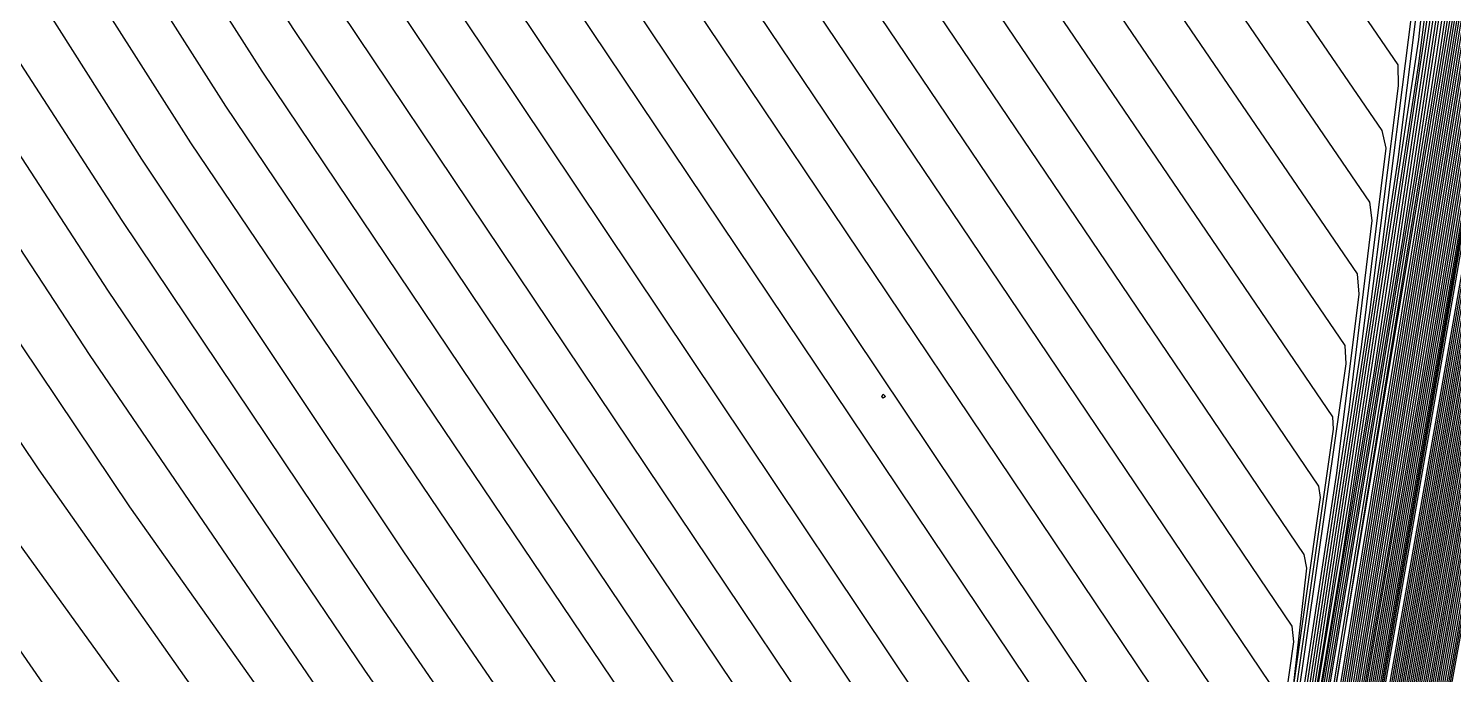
# Model space of a CAD drawing. Header units: inches. Extents: x 2608994 to 2618701, y 1261813 to 1271655.
# Drawn here: x 2617429.4 to 2617847.8, y 1264963.1 to 1265152.7 of the extents above; entities that cross this region are included whole.
import ezdxf

# ---------------------------------------------------------------- set-up
doc = ezdxf.new("R2010")
doc.units = ezdxf.units.IN
doc.header["$MEASUREMENT"] = 0

msp = doc.modelspace()

# ---------------------------------------------------------------- linework, layer by layer
for points, elevation in [([(2617504, 1263175.46), (2617587.57, 1263620.32), (2617782.4, 1264637.43), (2617918, 1265396.4), (2618005.6, 1265901.61), (2618052.4, 1266194.88), (2618063.2, 1266278.31), (2618065.3, 1266319.12), (2617918.52, 1266497.92), (2617769.82, 1266669.52), (2617642, 1266808.91), (2617466.18, 1266989.92)], 346), ([(2617539.4, 1263542.32), (2617631.2, 1263983.52), (2617741.94, 1264550.32), (2617830.4, 1265079.6), (2617853.2, 1265230.5), (2617858.71, 1265285.92), (2617636, 1265608.53), (2617402.19, 1265955.52), (2617339.8, 1266044.32), (2617274.58, 1266133.12), (2617176.06, 1266260.32), (2617079.2, 1266377.73), (2616959.2, 1266513.92), (2616849.32, 1266631.12), (2616799.6, 1266680.82), (2616755.2, 1266722.38), (2616712, 1266759.86), (2616670, 1266793.05), (2616438.4, 1266950.04)], 295), ([(2617518.4, 1263344.36), (2617590.4, 1263705.44), (2617758.13, 1264577.92), (2617844.8, 1265075.97), (2617907.2, 1265447.19), (2617942, 1265673.56), (2617949.2, 1265731.95), (2617949.82, 1265756.32), (2617727.67, 1266057.52), (2617618.12, 1266202.72), (2617502.34, 1266349.12), (2617385.92, 1266488.32), (2617236.1, 1266657.52), (2617095.81, 1266807.52), (2616954.54, 1266949.12)], 318), ([(2617518.4, 1263348.01), (2617595.2, 1263733.04), (2617757.64, 1264577.92), (2617843.6, 1265072.49), (2617904.8, 1265437.38), (2617938.4, 1265656.76), (2617945.6, 1265716.52), (2617945.6, 1265736.59), (2617713.86, 1266051.52), (2617608.3, 1266191.92), (2617493.92, 1266337.12), (2617380.4, 1266473.47), (2617232.98, 1266640.72), (2617092.4, 1266791.67), (2616951.43, 1266933.52)], 317), ([(2617539.52, 1263538.72), (2617628.8, 1263968.29), (2617742.44, 1264550.32), (2617832.8, 1265090.09), (2617856.8, 1265248.44), (2617862.8, 1265306.54), (2617668.81, 1265585.92), (2617411.94, 1265965.12), (2617347.48, 1266056.32), (2617280.98, 1266146.32), (2617180.94, 1266274.72), (2617083.45, 1266392.32), (2616962.42, 1266529.12), (2616850, 1266648.48), (2616800.8, 1266697.41), (2616754, 1266741.05), (2616710.8, 1266778.34), (2616668.8, 1266811.32), (2616491.2, 1266931.49)], 296), ([(2617532.8, 1263357.67), (2617768.94, 1264592.32), (2617888, 1265265.21), (2617966, 1265720.21), (2618009.2, 1265995.51), (2618018.74, 1266073.12), (2618019.29, 1266099.52), (2617814.8, 1266358.54), (2617730.71, 1266460.72), (2617648, 1266557.92), (2617569.54, 1266646.72), (2617482.95, 1266741.52), (2617301.2, 1266932.08)], 335), ([(2617561.6, 1263530.4), (2617764, 1264586.32), (2617867.6, 1265176.44), (2617938.4, 1265593.26), (2617976.8, 1265840.13), (2617985.2, 1265906.63), (2617986.4, 1265938.84), (2617825.55, 1266149.92), (2617719.99, 1266285.52), (2617620.07, 1266409.12), (2617521.73, 1266525.52), (2617400.35, 1266662.32), (2617266.88, 1266806.32), (2617148.62, 1266928.72)], 327), ([(2617548.4, 1263450.29), (2617766.36, 1264588.72), (2617876, 1265210.63), (2617950.4, 1265646.1), (2617991.2, 1265905.43), (2618000.8, 1265979.03), (2618003.2, 1266017.92), (2617889.15, 1266166.72), (2617769.27, 1266319.12), (2617667.36, 1266443.92), (2617650.4, 1266464.19), (2617648.2, 1266464.32), (2617649.2, 1266466.42), (2617580.62, 1266545.92), (2617475.13, 1266664.72), (2617358.66, 1266790.72), (2617229.68, 1266925.12)], 331), ([(2617526.8, 1263421.23), (2617606, 1263812.33), (2617747.68, 1264544.32), (2617814.8, 1264931.51), (2617873.6, 1265283.59), (2617906, 1265494.36), (2617913.2, 1265551.87), (2617913.9, 1265572.72), (2617544.66, 1266087.52), (2617445.82, 1266218.32), (2617345.5, 1266344.32), (2617212.7, 1266501.52), (2617080.36, 1266649.12), (2616939.09, 1266796.72), (2616811.6, 1266920.27)], 309), ([(2617519.6, 1263357.82), (2617598.8, 1263754.47), (2617756.94, 1264576.72), (2617840, 1265054.97), (2617900, 1265412.74), (2617933.6, 1265631.2), (2617940.8, 1265688.43), (2617942, 1265715.56), (2617705.43, 1266038.32), (2617601.28, 1266177.52), (2617488.44, 1266321.52), (2617376.17, 1266457.12), (2617229.88, 1266623.92), (2617090, 1266774.78), (2616949.6, 1266916.68)], 316), ([(2617554.4, 1263490.32), (2617764.26, 1264585.12), (2617868.8, 1265179.82), (2617940.8, 1265602.87), (2617980.4, 1265856.5), (2617989.04, 1265924.32), (2617990.68, 1265957.92), (2617855.65, 1266135.52), (2617738.88, 1266285.52), (2617645.6, 1266401.38), (2617542.82, 1266523.12), (2617428.17, 1266652.72), (2617301.88, 1266789.52), (2617179.81, 1266916.72)], 328), ([(2617552, 1263474.92), (2617764.96, 1264586.32), (2617872.4, 1265197.02), (2617944.4, 1265619.72), (2617984, 1265872.84), (2617993.6, 1265948.69), (2617994.8, 1265978.58), (2617855.34, 1266160.72), (2617747.38, 1266298.72), (2617650.4, 1266418.34), (2617558.81, 1266526.72), (2617450.62, 1266649.12), (2617331.25, 1266778.72), (2617206.18, 1266909.52)], 329), ([(2617570, 1263497.53), (2617767.23, 1264521.52), (2617873.6, 1265104.67), (2617993.6, 1265774.27), (2618069.2, 1266210.93), (2618110, 1266470.07), (2618119.07, 1266544.72), (2618120.18, 1266578.32), (2618037.55, 1266674.32), (2617921.58, 1266802.72), (2617820.82, 1266909.52)], 359), ([(2617531.6, 1263348.43), (2617769.64, 1264593.52), (2617890.4, 1265275.36), (2617969.6, 1265736.85), (2618012.8, 1266011.51), (2618022.4, 1266087.99), (2618023.6, 1266119.49), (2617834.17, 1266358.72), (2617681.02, 1266542.32), (2617604.28, 1266629.92), (2617523.77, 1266718.72), (2617346.53, 1266905.92)], 336), ([(2617517.2, 1263349.14), (2617602.4, 1263775.9), (2617756.02, 1264574.32), (2617837.6, 1265044.45), (2617896.4, 1265395.46), (2617930, 1265614.28), (2617937.2, 1265672.54), (2617937.83, 1265695.12), (2617696.15, 1266026.32), (2617594.27, 1266163.12), (2617482.98, 1266305.92), (2617371.32, 1266441.52), (2617225.71, 1266608.32), (2617088.34, 1266757.12), (2616947.2, 1266900.4)], 315), ([(2617572.4, 1263512.46), (2617766.76, 1264521.52), (2617860.4, 1265034.77), (2617985.2, 1265730.81), (2618063.2, 1266180.72), (2618105.2, 1266446.48), (2618114.8, 1266524.65), (2618116, 1266558.42), (2618027.2, 1266661.83), (2617910.06, 1266791.92), (2617808.43, 1266899.92)], 358), ([(2617577.2, 1263542.33), (2617766.04, 1264522.72), (2617842.4, 1264941.24), (2617970.8, 1265657.36), (2618052.4, 1266127.4), (2618095.6, 1266399.25), (2618105.77, 1266479.92), (2618107.55, 1266518.32), (2618106.4, 1266521.35), (2618006.4, 1266637.12), (2617876.19, 1266782.32), (2617765.35, 1266899.92)], 356), ([(2617533.31, 1263470.32), (2617610.8, 1263849.05), (2617746.18, 1264546.72), (2617808.8, 1264909.78), (2617862.8, 1265235.62), (2617891.6, 1265424.99), (2617897.6, 1265474.13), (2617897.6, 1265492.08), (2617663.6, 1265822.53), (2617659.88, 1265825.92), (2617658.8, 1265829.28), (2617506.96, 1266044.32), (2617423.57, 1266157.12), (2617338.02, 1266267.52), (2617222, 1266409.21), (2617100.8, 1266548.67), (2616968.99, 1266691.12), (2616850, 1266811.39), (2616758.94, 1266896.32)], 305), ([(2617549.6, 1263459.51), (2617765.66, 1264587.52), (2617874.8, 1265207.28), (2617948, 1265636.55), (2617988.8, 1265897.67), (2617997.33, 1265965.12), (2617998.77, 1265998.72), (2617871.74, 1266164.32), (2617760.69, 1266305.92), (2617667.2, 1266421.06), (2617576.94, 1266527.92), (2617474.22, 1266644.32), (2617360.67, 1266767.92), (2617237.18, 1266897.52)], 330), ([(2617528, 1263431.28), (2617607.2, 1263821.49), (2617747.41, 1264545.52), (2617816, 1264941.97), (2617872.4, 1265280.94), (2617903.6, 1265485.83), (2617909.6, 1265535.71), (2617909.6, 1265553.25), (2617534.3, 1266077.92), (2617440.47, 1266202.72), (2617343.66, 1266325.12), (2617215.9, 1266477.52), (2617086.4, 1266623.12), (2616946.74, 1266770.32), (2616822.87, 1266891.52)], 308), ([(2617574.8, 1263527.39), (2617766.28, 1264521.52), (2617848.4, 1264971.44), (2617976.8, 1265687.32), (2618057.2, 1266150.5), (2618100.4, 1266422.87), (2618110, 1266499.33), (2618111.64, 1266538.72), (2618018.14, 1266647.92), (2617899.71, 1266779.92), (2617796.09, 1266890.32)], 357), ([(2617541.53, 1263574.72), (2617579.07, 1263759.52), (2617643.2, 1264059.57), (2617739.89, 1264552.72), (2617810, 1264973.63), (2617831.6, 1265114.27), (2617839.36, 1265176.72), (2617838.8, 1265184.07), (2617671.64, 1265426.32), (2617672.64, 1265427.52), (2617541.2, 1265621.56), (2617350.84, 1265912.32), (2617241.25, 1266069.52), (2617149.2, 1266191.92), (2617053.44, 1266310.72), (2616942.63, 1266439.12), (2616836.8, 1266554.2), (2616788.8, 1266603.07), (2616754, 1266635.99), (2616709.6, 1266674.88), (2616668.8, 1266707.41), (2616634, 1266732.22), (2616516.4, 1266808.56), (2616406, 1266882.96)], 290), ([(2617524.4, 1263389.85), (2617606, 1263797.32), (2617755.97, 1264576.72), (2617836.4, 1265040.94), (2617894, 1265385.55), (2617926.4, 1265597.32), (2617933.6, 1265656.93), (2617933.6, 1265675.51), (2617678.99, 1266025.12), (2617584.57, 1266152.32), (2617474.66, 1266293.92), (2617365.48, 1266427.12), (2617222.64, 1266591.52), (2617085.87, 1266740.32), (2616944.61, 1266884.32)], 314), ([(2617511.2, 1263221.77), (2617598.1, 1263682.72), (2617775.4, 1264606.72), (2617909.6, 1265359.62), (2617996, 1265859.65), (2618041.6, 1266147.95), (2618051.22, 1266224.32), (2618052.51, 1266260.32), (2617944.64, 1266393.52), (2617846.7, 1266511.12), (2617740.84, 1266633.52), (2617638.4, 1266746.74), (2617637.89, 1266749.92), (2617636, 1266749.4), (2617505.97, 1266886.72)], 343), ([(2617734.9, 1264558.72), (2617776.4, 1264811.88), (2617793.4, 1264931.92), (2617793.2, 1264935.24), (2617595, 1265229.52), (2617468, 1265423.79), (2617343.2, 1265622.78), (2617204.93, 1265852.32), (2617135.6, 1265958.54), (2617060.23, 1266064.72), (2616978.85, 1266171.52), (2616895.49, 1266273.52), (2616812.62, 1266368.32), (2616773.2, 1266410.5), (2616739.23, 1266443.92), (2616701.2, 1266477.2), (2616664, 1266506.66), (2616625.6, 1266533.24), (2616504.4, 1266606.51), (2616396.4, 1266675.07), (2616299.2, 1266739.84), (2616203.2, 1266806.8), (2616100, 1266882.3)], 278), ([(2617736.5, 1264556.32), (2617787.2, 1264863.85), (2617808.8, 1265015.06), (2617808.31, 1265018.32), (2617633.44, 1265276.32), (2617512.77, 1265458.72), (2617392.94, 1265645.92), (2617254.49, 1265869.12), (2617170.36, 1265995.12), (2617093, 1266101.92), (2617004.4, 1266215.92), (2616913.49, 1266325.12), (2616822.4, 1266427.55), (2616779.6, 1266472.72), (2616745.6, 1266505.87), (2616704.8, 1266541.68), (2616665.2, 1266573.25), (2616626.8, 1266600.18), (2616506.8, 1266674.7), (2616398.39, 1266745.12), (2616300.4, 1266811.61), (2616203.2, 1266880.28)], 282), ([(2617541.92, 1263572.32), (2617577.75, 1263748.72), (2617640.8, 1264044.37), (2617740.4, 1264552.72), (2617817.2, 1265014.56), (2617837.6, 1265149.48), (2617843.29, 1265203.12), (2617595.2, 1265566.32), (2617349.82, 1265937.52), (2617294.18, 1266017.92), (2617234.26, 1266100.72), (2617137.88, 1266226.72), (2617039.45, 1266346.72), (2616934.59, 1266466.72), (2616815.2, 1266594.3), (2616776.8, 1266632.25), (2616738.4, 1266667.42), (2616700, 1266700.14), (2616664, 1266728.25), (2616437.2, 1266879.47)], 291), ([(2617533.71, 1263476.32), (2617612, 1263858.26), (2617745.69, 1264546.72), (2617805.2, 1264891.91), (2617858, 1265210.46), (2617886.8, 1265398.81), (2617892.9, 1265446.72), (2617894, 1265471.12), (2617498.49, 1266032.32), (2617416.45, 1266143.92), (2617332.3, 1266253.12), (2617216.97, 1266394.72), (2617098.62, 1266531.52), (2616968.23, 1266673.12), (2616850, 1266793.27), (2616757.75, 1266879.52)], 304), ([(2617578.4, 1263550.97), (2617765.79, 1264523.92), (2617835.2, 1264904.36), (2617966, 1265634.13), (2618047.6, 1266104.26), (2618092, 1266384.12), (2618101.6, 1266460.74), (2618103.12, 1266499.12), (2617995.76, 1266625.12), (2617872.4, 1266763.3), (2617763.57, 1266879.52)], 355), ([(2617541.2, 1263410.13), (2617767.06, 1264589.92), (2617880.8, 1265234.65), (2617956.4, 1265677.36), (2617997.2, 1265938.66), (2618005.77, 1266007.12), (2618006.9, 1266039.52), (2617780.78, 1266328.72), (2617691.59, 1266437.92), (2617605.14, 1266539.92), (2617511.9, 1266645.52), (2617406.8, 1266760.12), (2617295.77, 1266877.12)], 332), ([(2617540.45, 1263551.92), (2617633.6, 1263998.75), (2617741.6, 1264551.14), (2617829.2, 1265076.7), (2617850.8, 1265221.4), (2617854.58, 1265253.52), (2617854.4, 1265266.38), (2617669.6, 1265533.01), (2617388.36, 1265951.92), (2617328.72, 1266037.12), (2617266.42, 1266122.32), (2617169.3, 1266248.32), (2617074.66, 1266363.52), (2616956.8, 1266497.86), (2616848.11, 1266614.32), (2616798.4, 1266664.26), (2616756.4, 1266703.72), (2616713.2, 1266741.4), (2616671.2, 1266774.79), (2616638.8, 1266797.96), (2616527.2, 1266871.71)], 294), ([(2617520.8, 1263375.08), (2617604.8, 1263794.14), (2617753.6, 1264566.31), (2617829.2, 1265002.25), (2617888, 1265353.38), (2617921.6, 1265571.62), (2617928.8, 1265628.62), (2617930, 1265654.43), (2617660, 1266026.58), (2617657.71, 1266027.52), (2617658.8, 1266029.47), (2617578.52, 1266136.72), (2617471.14, 1266275.92), (2617362.67, 1266409.12), (2617220.65, 1266573.52), (2617084.54, 1266722.32), (2616943.6, 1266866.7)], 313), ([(2617513.6, 1263305.33), (2617577.2, 1263625.7), (2617760.72, 1264581.52), (2617855.6, 1265124.69), (2617921.6, 1265515.7), (2617957.6, 1265749.03), (2617965.42, 1265812.72), (2617966, 1265837.77), (2617770.91, 1266098.32), (2617654.38, 1266250.72), (2617528.51, 1266406.72), (2617408, 1266548.01), (2617255.33, 1266717.52), (2617111.8, 1266868.72)], 322), ([(2617538.8, 1263394.7), (2617767.76, 1264591.12), (2617882, 1265237.97), (2617958.8, 1265686.84), (2618000.8, 1265954.8), (2618010.4, 1266032.26), (2618011.21, 1266058.72), (2617908.29, 1266191.92), (2617796.2, 1266333.52), (2617706.9, 1266442.72), (2617620.37, 1266544.72), (2617530.32, 1266646.72), (2617430.26, 1266755.92), (2617324.56, 1266867.52)], 333), ([(2617734.39, 1264558.72), (2617772.8, 1264793.05), (2617789.68, 1264911.52), (2617789.6, 1264914.2), (2617783.4, 1264923.52), (2617567.6, 1265244.68), (2617457.2, 1265414.49), (2617331.2, 1265616.44), (2617192.34, 1265848.72), (2617126.11, 1265950.72), (2617051.55, 1266056.32), (2616971.45, 1266161.92), (2616890.38, 1266261.52), (2616809.2, 1266354.75), (2616770.8, 1266395.91), (2616737.2, 1266428.97), (2616700, 1266461.47), (2616662.8, 1266490.8), (2616624.4, 1266517.14), (2616504.4, 1266589.13), (2616395.2, 1266658.03), (2616299.2, 1266721.67), (2616203.2, 1266788.39), (2616101.2, 1266862.84)], 277), ([(2617737.81, 1264555.12), (2617795.6, 1264904.35), (2617813.6, 1265022.23), (2617820.07, 1265074.72), (2617819.6, 1265080.7), (2617673.2, 1265295.08), (2617536.4, 1265500.31), (2617428.4, 1265666.84), (2617291.28, 1265883.52), (2617197.61, 1266021.52), (2617114.79, 1266134.32), (2617022.99, 1266250.72), (2616926.81, 1266364.72), (2616829.6, 1266472.76), (2616751.6, 1266551.72), (2616707.2, 1266590.81), (2616666.4, 1266623.41), (2616628, 1266650.5), (2616510.56, 1266724.72), (2616401.2, 1266796.81), (2616301.68, 1266865.12)], 285), ([(2617511.42, 1263417.52), (2617541.85, 1263580.72), (2617580.38, 1263770.32), (2617645.6, 1264074.75), (2617739.39, 1264552.72), (2617806.4, 1264955.33), (2617826.8, 1265087.67), (2617835.52, 1265156.32), (2617835.2, 1265163.05), (2617614.37, 1265486.32), (2617494.4, 1265666.97), (2617338.96, 1265906.32), (2617232.42, 1266059.92), (2617142.61, 1266179.92), (2617047.24, 1266298.72), (2616940, 1266423.53), (2616835.66, 1266537.52), (2616788.8, 1266585.5), (2616754.76, 1266617.92), (2616710.8, 1266656.58), (2616668.8, 1266690.18), (2616632.8, 1266715.84), (2616516.4, 1266791), (2616407.2, 1266864.24)], 289), ([(2617541.49, 1263561.52), (2617636, 1264013.96), (2617741.17, 1264551.52), (2617824.4, 1265050.96), (2617846, 1265194.46), (2617850.8, 1265234.1), (2617850.8, 1265245.38), (2617619.2, 1265582.04), (2617376.26, 1265945.92), (2617319.42, 1266027.52), (2617259.2, 1266110.32), (2617165.42, 1266232.72), (2617070.3, 1266349.12), (2616955.04, 1266481.12), (2616846.93, 1266597.52), (2616797.2, 1266647.73), (2616757.6, 1266685.09), (2616713.2, 1266723.97), (2616672.4, 1266756.54), (2616638.8, 1266780.69), (2616514.35, 1266862.72)], 293), ([(2617736.21, 1264557.52), (2617784.8, 1264852.82), (2617800.4, 1264956.13), (2617804.76, 1264994.32), (2617804, 1264998.34), (2617625.62, 1265261.92), (2617502.12, 1265449.12), (2617381.6, 1265638.29), (2617241.61, 1265865.52), (2617161.93, 1265985.52), (2617084.93, 1266092.32), (2616997.68, 1266205.12), (2616908.13, 1266313.12), (2616820, 1266412.59), (2616778, 1266457.09), (2616744.4, 1266489.94), (2616703.6, 1266525.74), (2616664, 1266557.21), (2616625.6, 1266583.98), (2616506.8, 1266657.25), (2616398.8, 1266727), (2616300.4, 1266793.47), (2616203.2, 1266861.93)], 281), ([(2617534.33, 1263483.52), (2617613.2, 1263867.48), (2617745.21, 1264546.72), (2617802.8, 1264881.11), (2617854.4, 1265192.73), (2617883.2, 1265381.28), (2617889.2, 1265428.8), (2617890.13, 1265450.32), (2617488.34, 1266022.72), (2617408.47, 1266131.92), (2617326.61, 1266238.72), (2617212.89, 1266379.12), (2617098.28, 1266512.32), (2616967.6, 1266654.98), (2616850.04, 1266775.12), (2616757.6, 1266861.84)], 303), ([(2617514.8, 1263315.07), (2617578.4, 1263634.87), (2617759.6, 1264578.03), (2617850.8, 1265100.34), (2617915.6, 1265483.94), (2617952.8, 1265723.76), (2617961.2, 1265790.75), (2617962.32, 1265816.32), (2617767.7, 1266077.92), (2617649.2, 1266233.44), (2617523.91, 1266389.92), (2617400.67, 1266535.12), (2617246.62, 1266706.72), (2617102.19, 1266859.12)], 321), ([(2617580.8, 1263565.92), (2617765.32, 1264523.92), (2617819.6, 1264820.95), (2617956.4, 1265583.77), (2618041.6, 1266073.95), (2618087.2, 1266360.41), (2618097.16, 1266439.12), (2618099.01, 1266478.72), (2617996, 1266600.67), (2617871.11, 1266741.52), (2617762.9, 1266857.92)], 354), ([(2617501.6, 1263157.05), (2617594.65, 1263652.72), (2617762.93, 1264526.32), (2617796.8, 1264711.64), (2617931.2, 1265463.83), (2618015.2, 1265948.47), (2618060.8, 1266234.4), (2618071.6, 1266317.97), (2618073.76, 1266358.72), (2618057.35, 1266380.32), (2617940.08, 1266520.72), (2617795.85, 1266686.32), (2617640.8, 1266853.72)], 348), ([(2617531.6, 1263453.65), (2617608.4, 1263830.67), (2617746.93, 1264545.52), (2617811.2, 1264917.12), (2617867.6, 1265255.92), (2617898.8, 1265459.76), (2617904.8, 1265507.25), (2617906, 1265532.26), (2617527.48, 1266063.52), (2617438.81, 1266182.32), (2617347.6, 1266298.72), (2617228, 1266443.05), (2617100.72, 1266587.92), (2616965.9, 1266731.92), (2616846.4, 1266851.06)], 307), ([(2617523.2, 1263391.22), (2617602.4, 1263784.87), (2617750, 1264549.14), (2617824.4, 1264977.59), (2617884.4, 1265335.99), (2617918, 1265554.54), (2617925.2, 1265612.51), (2617925.85, 1265633.92), (2617570.68, 1266123.52), (2617464.4, 1266262), (2617357.86, 1266393.52), (2617218.65, 1266555.52), (2617082.8, 1266704.76), (2616942.15, 1266849.52)], 312), ([(2617537.6, 1263385.46), (2617768.46, 1264592.32), (2617886.8, 1265261.92), (2617963.6, 1265710.77), (2618005.6, 1265979.48), (2618014, 1266046.79), (2618015.2, 1266079.75), (2617809.76, 1266340.72), (2617648, 1266535.39), (2617558.52, 1266637.12), (2617461.03, 1266743.92), (2617358.8, 1266852.3)], 334), ([(2617522, 1263292.8), (2617770.6, 1264593.52), (2617894, 1265288.78), (2617975.6, 1265762.85), (2618020, 1266043.44), (2618029.86, 1266119.92), (2618032.19, 1266143.92), (2618032, 1266159.08), (2617945.79, 1266268.72), (2617836.23, 1266404.32), (2617724.54, 1266537.52), (2617644.81, 1266627.52), (2617645.6, 1266629.57), (2617644.4, 1266629.29), (2617546, 1266737.72), (2617440.78, 1266849.52)], 338), ([(2617492, 1263095.45), (2617585.6, 1263595.81), (2617764.4, 1264524.06), (2617813.6, 1264793.45), (2617949.2, 1265550.69), (2618033.2, 1266034.64), (2618078.8, 1266321.4), (2618088.34, 1266395.92), (2618090.8, 1266425.26), (2618090.49, 1266439.12), (2617972.45, 1266579.52), (2617843.24, 1266725.92), (2617725.09, 1266853.12)], 352), ([(2617494.4, 1263110.82), (2617588, 1263610.75), (2617764.13, 1264525.12), (2617810, 1264776.35), (2617945.6, 1265534.12), (2618029.6, 1266018.5), (2618075.2, 1266306.1), (2618084.8, 1266382.87), (2618086.13, 1266419.92), (2617955.8, 1266574.72), (2617828, 1266719.68), (2617707.45, 1266849.52)], 351), ([(2617737.3, 1264555.12), (2617793.2, 1264893.42), (2617816.27, 1265054.32), (2617816, 1265059.67), (2617674.4, 1265267.52), (2617526.8, 1265489.08), (2617415.49, 1265661.52), (2617279.72, 1265877.52), (2617189.04, 1266011.92), (2617108.39, 1266122.32), (2617017.06, 1266238.72), (2616922.32, 1266351.52), (2616827.2, 1266457.63), (2616784, 1266502.93), (2616749.67, 1266536.32), (2616707.2, 1266573.71), (2616666.4, 1266606.35), (2616628, 1266633.44), (2616509.2, 1266708.11), (2616398.8, 1266780.56), (2616299.2, 1266848.72)], 284), ([(2617739.11, 1264553.92), (2617804, 1264944.52), (2617823.2, 1265069.31), (2617831.7, 1265135.92), (2617831.6, 1265142.03), (2617674.4, 1265371.59), (2617672.26, 1265372.32), (2617673.61, 1265373.52), (2617518.4, 1265604.89), (2617327.93, 1265899.12), (2617223.64, 1266050.32), (2617136.05, 1266167.92), (2617042.09, 1266285.52), (2616937.6, 1266407.73), (2616834.66, 1266520.72), (2616755.2, 1266600.17), (2616710.8, 1266639.31), (2616668.8, 1266672.98), (2616631.6, 1266699.47), (2616512.8, 1266775.82), (2616404.8, 1266848)], 288), ([(2617733.87, 1264558.72), (2617770.4, 1264781.84), (2617785.97, 1264892.32), (2617572.4, 1265211.27), (2617452.4, 1265395.76), (2617322.8, 1265604.2), (2617179.07, 1265846.32), (2617115.44, 1265944.72), (2617041.19, 1266050.32), (2616963.18, 1266153.52), (2616883.33, 1266251.92), (2616804.4, 1266342.79), (2616767.2, 1266382.62), (2616734.8, 1266414.43), (2616698.8, 1266445.78), (2616662.8, 1266474.1), (2616624.4, 1266500.33), (2616505.48, 1266571.12), (2616395.2, 1266640.21), (2616299.2, 1266703.51), (2616204.38, 1266769.12), (2616102.4, 1266843.35)], 276), ([(2617735.7, 1264557.52), (2617782.4, 1264841.76), (2617800.9, 1264972.72), (2617800.4, 1264977.31), (2617612.2, 1265255.92), (2617486.05, 1265447.92), (2617367.2, 1265635.63), (2617229.57, 1265860.72), (2617154.36, 1265974.72), (2617077.82, 1266081.52), (2616991.98, 1266193.12), (2616904, 1266299.76), (2616817.6, 1266397.7), (2616776.8, 1266441.09), (2616742.06, 1266475.12), (2616702.4, 1266509.84), (2616664, 1266540.32), (2616625.6, 1266567.03), (2616506.8, 1266639.83), (2616397.04, 1266710.32), (2616299.2, 1266776.15), (2616203.2, 1266843.57)], 280), ([(2617535.42, 1263493.12), (2617615.6, 1263882.76), (2617744.94, 1264547.92), (2617801.6, 1264877.4), (2617852, 1265182.46), (2617879.6, 1265363.7), (2617885.6, 1265411.97), (2617886.02, 1265429.92), (2617479.09, 1266011.92), (2617402, 1266117.93), (2617320.93, 1266224.32), (2617208.82, 1266363.52), (2617096.87, 1266494.32), (2616967.85, 1266635.92), (2616850, 1266757.04), (2616756.4, 1266845.11)], 302), ([(2617524.4, 1263401.2), (2617603.6, 1263794.02), (2617748.8, 1264545.19), (2617819.6, 1264952.88), (2617879.6, 1265311.16), (2617913.2, 1265528.8), (2617920.4, 1265584.67), (2617922.1, 1265612.32), (2617660, 1265977.53), (2617562.87, 1266110.32), (2617457.5, 1266248.32), (2617351.08, 1266380.32), (2617209.27, 1266545.92), (2617072.88, 1266695.92), (2616931.89, 1266841.12)], 311), ([(2617516, 1263324.81), (2617584.4, 1263668.67), (2617759.53, 1264580.32), (2617850.8, 1265103.86), (2617914.4, 1265481.51), (2617950.4, 1265715.77), (2617957.6, 1265775.45), (2617957.81, 1265797.12), (2617759.08, 1266064.72), (2617650.4, 1266208.33), (2617522.26, 1266369.52), (2617395.74, 1266519.52), (2617242.37, 1266691.12), (2617099.67, 1266842.32)], 320), ([(2617496.8, 1263126.21), (2617590.4, 1263625.7), (2617763.65, 1264525.12), (2617801.6, 1264732.66), (2617937.2, 1265490.36), (2618022.4, 1265980.93), (2618069.2, 1266273.76), (2618080, 1266357.41), (2618082.23, 1266398.32), (2618081.2, 1266401.54), (2617962.87, 1266542.32), (2617821.05, 1266704.32), (2617694.45, 1266841.12)], 350), ([(2617508.8, 1263203.34), (2617601.76, 1263697.12), (2617761.74, 1264527.52), (2617789.58, 1264679.92), (2617921.6, 1265420.47), (2618005.6, 1265906.73), (2618050, 1266187.75), (2618059.6, 1266264.2), (2618061.44, 1266289.12), (2618060.8, 1266300.64), (2617891.13, 1266506.32), (2617741.88, 1266677.92), (2617587.27, 1266844.72)], 345), ([(2617540.41, 1263560.32), (2617575.43, 1263733.12), (2617638.4, 1264029.17), (2617740.67, 1264551.52), (2617814.8, 1264995.08), (2617837.6, 1265142.45), (2617847.22, 1265217.52), (2617846.95, 1265224.72), (2617609.6, 1265570.59), (2617377.25, 1265920.72), (2617317.79, 1266007.12), (2617257.32, 1266091.12), (2617161.56, 1266217.12), (2617063.96, 1266337.12), (2616947.99, 1266470.32), (2616839.2, 1266587.55), (2616791.2, 1266635.93), (2616752.8, 1266671.96), (2616709.6, 1266709.57), (2616668.8, 1266741.94), (2616636.4, 1266765.05), (2616526, 1266837.33)], 292), ([(2617520.8, 1263283.55), (2617771.6, 1264596.37), (2617897.6, 1265305.73), (2617980.4, 1265786.59), (2618024.8, 1266067.82), (2618034.4, 1266143.34), (2618035.88, 1266179.92), (2617834.22, 1266430.72), (2617746.39, 1266535.12), (2617662.4, 1266631.46), (2617571.2, 1266732.09), (2617472.28, 1266837.52)], 339), ([(2617489.6, 1263080.08), (2617583.2, 1263580.86), (2617764.85, 1264523.92), (2617816, 1264803.89), (2617952.8, 1265567.24), (2618038, 1266057.88), (2618082.4, 1266336.68), (2618093.2, 1266421.93), (2618094.62, 1266459.52), (2617985.04, 1266589.12), (2617866.38, 1266723.52), (2617759.91, 1266838.72)], 353), ([(2617499.2, 1263141.62), (2617591.6, 1263634.37), (2617763.18, 1264525.12), (2617800.46, 1264729.12), (2617936, 1265487.29), (2618021.2, 1265978.99), (2618066.8, 1266266.83), (2618076.4, 1266343.56), (2618077.65, 1266380.32), (2617936.09, 1266549.52), (2617803.56, 1266700.72), (2617675.82, 1266838.72)], 349), ([(2617504, 1263172.48), (2617597.17, 1263668.32), (2617762.46, 1264526.32), (2617796.8, 1264714.41), (2617930, 1265460.74), (2618014, 1265946.5), (2618058.4, 1266227.38), (2618068.07, 1266304.72), (2618069.2, 1266340.58), (2617915.6, 1266525.45), (2617777.43, 1266683.92), (2617634.8, 1266838.37)], 347), ([(2617510, 1263212.55), (2617594.66, 1263662.32), (2617777.6, 1264616.24), (2617912, 1265369.63), (2617998.4, 1265868.89), (2618044, 1266155.18), (2618054.8, 1266238.43), (2618056.84, 1266279.52), (2617890.4, 1266483.18), (2617733.36, 1266664.72), (2617572.48, 1266838.72)], 344), ([(2617517.2, 1263258.87), (2617774, 1264604.32), (2617904.8, 1265339.55), (2617988.8, 1265826.77), (2618033.2, 1266107.97), (2618042.88, 1266184.72), (2618044.75, 1266209.92), (2618044.02, 1266220.72), (2617852.02, 1266457.12), (2617770.4, 1266553.54), (2617689.9, 1266645.52), (2617606, 1266737.96), (2617512.58, 1266837.52)], 341), ([(2617537.6, 1263516.48), (2617621.6, 1263922.54), (2617743.69, 1264549.12), (2617796.8, 1264859.14), (2617843.6, 1265143.99), (2617868.8, 1265310.69), (2617873.62, 1265349.52), (2617874.13, 1265368.72), (2617664.8, 1265668.62), (2617446.52, 1265986.72), (2617374.4, 1266087.3), (2617300.35, 1266185.92), (2617194.78, 1266319.12), (2617090.61, 1266442.72), (2616971.2, 1266575.91), (2616850.81, 1266701.92), (2616793.6, 1266757.6), (2616749.2, 1266798.28), (2616704.8, 1266835.81)], 299), ([(2617535.57, 1263497.92), (2617618, 1263898.03), (2617744.45, 1264547.92), (2617800.4, 1264873.7), (2617849.6, 1265172.18), (2617876, 1265346.08), (2617882, 1265395.33), (2617882, 1265409.9), (2617707.7, 1265657.92), (2617467.33, 1266004.72), (2617392.6, 1266107.92), (2617314.35, 1266211.12), (2617204.78, 1266347.92), (2617096, 1266475.72), (2616969.34, 1266615.52), (2616851.02, 1266737.92), (2616792.4, 1266794.41), (2616748, 1266834.74)], 301), ([(2617518.4, 1263268.1), (2617772.43, 1264598.32), (2617900, 1265315.82), (2617982.8, 1265795.93), (2618028.4, 1266083.67), (2618038.16, 1266159.52), (2618040.28, 1266199.12), (2617959.6, 1266301.12), (2617849.6, 1266436.08), (2617764.21, 1266537.52), (2617679.47, 1266634.72), (2617591.43, 1266731.92), (2617494.67, 1266835.12)], 340), ([(2617512.4, 1263231), (2617773.83, 1264600.72), (2617904.8, 1265335.95), (2617990, 1265828.9), (2618035.6, 1266115.31), (2618046.4, 1266198.31), (2618048.68, 1266238.72), (2617990.98, 1266311.92), (2617874, 1266454.72), (2617790.79, 1266553.12), (2617708.95, 1266646.72), (2617637.2, 1266726.14), (2617536.27, 1266833.92)], 342), ([(2617512.91, 1263434.32), (2617543.62, 1263598.72), (2617585, 1263801.52), (2617650.4, 1264105.1), (2617738.6, 1264553.92), (2617801.6, 1264933.68), (2617820.8, 1265059.2), (2617828, 1265117.61), (2617826.83, 1265122.72), (2617672.48, 1265348.32), (2617540, 1265546.42), (2617304.27, 1265911.12), (2617213.19, 1266043.12), (2617127.69, 1266158.32), (2617034.02, 1266275.92), (2616933.84, 1266393.52), (2616832, 1266505.72), (2616754, 1266583.98), (2616709.6, 1266623.1), (2616667.6, 1266656.73), (2616630.4, 1266683.13), (2616511.6, 1266759.07), (2616401.2, 1266832.56)], 287), ([(2617538.45, 1263529.12), (2617626.4, 1263953.05), (2617742.8, 1264549.6), (2617836.4, 1265108.1), (2617861.6, 1265275.11), (2617866.4, 1265315.36), (2617866.4, 1265327.66), (2617666.74, 1265614.72), (2617423.41, 1265972.32), (2617356.93, 1266065.92), (2617287.41, 1266159.52), (2617185.85, 1266289.12), (2617086.4, 1266408.45), (2616962.8, 1266547.46), (2616849.44, 1266667.12), (2616796, 1266719.79), (2616752.8, 1266759.76), (2616708.4, 1266797.82), (2616667.6, 1266829.6)], 297), ([(2617532.8, 1263463.73), (2617609.6, 1263839.85), (2617746.45, 1264545.52), (2617808.8, 1264906.38), (2617864, 1265238.31), (2617894, 1265433.75), (2617901.2, 1265490.62), (2617901.99, 1265511.52), (2617518.94, 1266051.52), (2617432, 1266168.63), (2617343.76, 1266281.92), (2617225.18, 1266425.92), (2617101.47, 1266567.52), (2616966.4, 1266712.62), (2616847.6, 1266831.81)], 306), ([(2617733.59, 1264559.92), (2617769.2, 1264778.31), (2617781.89, 1264870.72), (2617781.2, 1264873.94), (2617760.8, 1264904.77), (2617552, 1265215.94), (2617437.61, 1265392.72), (2617309.34, 1265600.32), (2617166.59, 1265842.72), (2617104.83, 1265938.72), (2617032.66, 1266041.92), (2616955.93, 1266143.92), (2616879.37, 1266238.72), (2616802, 1266328.23), (2616765.81, 1266367.12), (2616732.4, 1266399.95), (2616697.6, 1266430.16), (2616662.8, 1266457.44), (2616625.6, 1266482.81), (2616502.62, 1266555.52), (2616394, 1266623.17), (2616297.74, 1266686.32), (2616203.74, 1266751.12), (2616102.4, 1266824.72)], 275), ([(2617735.19, 1264557.52), (2617778.8, 1264823.02), (2617797.13, 1264952.32), (2617796.8, 1264956.27), (2617604.4, 1265241.52), (2617476.4, 1265436.83), (2617355.2, 1265629.18), (2617217.59, 1265855.92), (2617145.17, 1265966.32), (2617068.99, 1266073.12), (2616985.38, 1266182.32), (2616900.4, 1266285.83), (2616815.34, 1266382.72), (2616775.6, 1266425.15), (2616740.8, 1266459.35), (2616702.4, 1266493), (2616664, 1266523.47), (2616625.6, 1266550.12), (2616505.6, 1266623.16), (2616397.29, 1266692.32), (2616299.2, 1266757.99), (2616203.2, 1266825.2)], 279), ([(2617737.01, 1264556.32), (2617790.8, 1264882.46), (2617812.54, 1265035.12), (2617812.34, 1265038.72), (2617675.32, 1265240.32), (2617673.25, 1265241.52), (2617522, 1265470.52), (2617406.8, 1265649.61), (2617267.46, 1265872.72), (2617178.84, 1266004.72), (2617100.22, 1266112.72), (2617010.22, 1266227.92), (2616917.2, 1266339.1), (2616824.65, 1266442.72), (2616781.6, 1266488.01), (2616748, 1266520.73), (2616706, 1266557.67), (2616665.2, 1266590.23), (2616626.8, 1266617.19), (2616510.32, 1266689.92), (2616401.2, 1266761.1), (2616302.8, 1266828.08)], 283), ([(2617517.2, 1263334.58), (2617588, 1263690.13), (2617758.61, 1264577.92), (2617848.4, 1265093.42), (2617910.8, 1265464.37), (2617945.6, 1265690.33), (2617952.83, 1265747.92), (2617954, 1265776.7), (2617735.28, 1266071.92), (2617624.27, 1266218.32), (2617506.89, 1266365.92), (2617390.82, 1266503.92), (2617238.8, 1266674.79), (2617097.2, 1266825.47)], 319), ([(2617564, 1263545.78), (2617763.2, 1264584.57), (2617865.2, 1265166.13), (2617934.8, 1265576.35), (2617973.2, 1265823.72), (2617981.6, 1265891.5), (2617982.3, 1265918.32), (2617821.32, 1266130.72), (2617708.77, 1266275.92), (2617606.17, 1266403.12), (2617503.81, 1266524.32), (2617372.58, 1266671.92), (2617231.87, 1266823.12)], 326), ([(2617529.2, 1263333.01), (2617770.34, 1264594.72), (2617892.8, 1265285.5), (2617973.2, 1265753.46), (2618016.4, 1266027.49), (2618026, 1266102.58), (2618027.72, 1266139.12), (2617935.58, 1266256.72), (2617823.45, 1266395.92), (2617734.5, 1266502.72), (2617647.45, 1266603.52), (2617552.43, 1266709.12), (2617448.28, 1266820.72)], 337), ([(2617732.56, 1264559.92), (2617765.6, 1264763.64), (2617774, 1264822.63), (2617774, 1264831.89), (2617548.4, 1265168.95), (2617422.4, 1265363.9), (2617289.2, 1265581.34), (2617140.36, 1265837.92), (2617079.88, 1265932.72), (2617009.8, 1266033.52), (2616935.17, 1266133.12), (2616854.8, 1266232.56), (2616785.2, 1266312.61), (2616752.8, 1266346.78), (2616724, 1266374.45), (2616690.4, 1266402.98), (2616658, 1266427.8), (2616624.4, 1266450.11), (2616514, 1266514.12), (2616413.2, 1266575.5), (2616326.8, 1266630.77), (2616240.4, 1266688.71), (2616150.16, 1266752.32), (2616061.6, 1266818.06)], 273), ([(2617537.6, 1263520.61), (2617624, 1263937.8), (2617743.2, 1264549.12), (2617795.6, 1264855.42), (2617841.2, 1265133.62), (2617865.2, 1265292.93), (2617870.04, 1265332.72), (2617870, 1265348.65), (2617667.2, 1265639.39), (2617434.93, 1265979.52), (2617366.44, 1266075.52), (2617293.87, 1266172.72), (2617190.79, 1266303.52), (2617089.24, 1266424.72), (2616964, 1266564.92), (2616850, 1266684.64), (2616799.6, 1266734.1), (2616751.6, 1266778.48), (2616707.2, 1266816.32)], 298), ([(2617512.17, 1263434.32), (2617543.91, 1263604.72), (2617586.29, 1263812.32), (2617652.8, 1264120.26), (2617738.32, 1264555.12), (2617799.2, 1264922.83), (2617817.2, 1265040.75), (2617823.96, 1265096.32), (2617823.2, 1265101.73), (2617673.2, 1265321.37), (2617553.2, 1265500.65), (2617442.8, 1265669.92), (2617302.91, 1265889.52), (2617205.38, 1266032.32), (2617122.14, 1266145.12), (2617028.97, 1266262.72), (2616931.35, 1266377.92), (2616830.8, 1266489.22), (2616753.13, 1266567.52), (2616708.4, 1266606.93), (2616667.6, 1266639.59), (2616629.2, 1266666.81), (2616511.65, 1266741.52), (2616402.4, 1266813.87)], 286), ([(2617536.4, 1263506.25), (2617619.2, 1263907.27), (2617744, 1264548.11), (2617844.8, 1265146.82), (2617871.2, 1265319.72), (2617877.2, 1265366.46), (2617878.4, 1265388.86), (2617694.93, 1265650.72), (2617456.48, 1265996.32), (2617383.84, 1266097.12), (2617307.8, 1266197.92), (2617199.76, 1266333.52), (2617093.6, 1266458.87), (2616967.48, 1266598.72), (2616851.2, 1266719.63), (2616793.6, 1266775.43), (2616749.2, 1266815.97)], 300), ([(2617525.6, 1263411.2), (2617604.8, 1263803.17), (2617748.38, 1264545.52), (2617818.4, 1264949.25), (2617877.2, 1265301.09), (2617909.6, 1265511.6), (2617916.8, 1265568.21), (2617918, 1265593.34), (2617552.41, 1266100.72), (2617451.18, 1266233.92), (2617349.28, 1266361.12), (2617212.58, 1266521.92), (2617080.4, 1266668.5), (2616940, 1266814.43)], 310), ([(2617732.05, 1264559.92), (2617758.4, 1264721.24), (2617770.61, 1264807.12), (2617770.4, 1264810.86), (2617738.39, 1264859.92), (2617516, 1265191.9), (2617402.68, 1265368.72), (2617273.6, 1265581.17), (2617127.34, 1265835.52), (2617072.73, 1265921.92), (2617005.84, 1266019.12), (2616937.42, 1266111.52), (2616867.86, 1266199.12), (2616796, 1266283.58), (2616761.1, 1266321.52), (2616728.8, 1266353.53), (2616697.6, 1266380.68), (2616662.8, 1266407.81), (2616625.6, 1266432.73), (2616506.8, 1266501.14), (2616397.6, 1266567.5), (2616296.8, 1266632.38), (2616199.6, 1266698.54), (2616100.09, 1266770.32)], 272), ([(2617740.4, 1264612.33), (2617766.93, 1264787.92), (2617723.6, 1264856.2), (2617516.55, 1265164.72), (2617395.75, 1265353.12), (2617262.91, 1265572.72), (2617113.71, 1265834.32), (2617061.69, 1265917.12), (2616996.79, 1266011.92), (2616931.39, 1266100.72), (2616864.16, 1266185.92), (2616793.6, 1266269.26), (2616758.8, 1266307.18), (2616727.45, 1266338.32), (2616696.4, 1266365.3), (2616662.8, 1266391.39), (2616626.8, 1266415.4), (2616503.2, 1266486.02), (2616391.6, 1266553.49), (2616293.2, 1266616.55), (2616199.13, 1266680.32), (2616100, 1266751.59)], 271), ([(2617735.58, 1264586.32), (2617763.27, 1264767.52), (2617714, 1264844.77), (2617507.12, 1265152.72), (2617385.77, 1265342.32), (2617271.2, 1265531.74), (2617192, 1265668.96), (2617103.7, 1265827.12), (2617049.97, 1265913.52), (2616987.83, 1266004.72), (2616924.53, 1266091.12), (2616859.54, 1266173.92), (2616791.81, 1266254.32), (2616756.69, 1266292.72), (2616725.28, 1266323.92), (2616695.2, 1266349.98), (2616662.8, 1266375.03), (2616628, 1266398.13), (2616502, 1266469.5), (2616390.61, 1266536.32), (2616292, 1266599.11), (2616198.4, 1266662.25), (2616098.8, 1266733.64)], 270), ([(2617731.2, 1264563.52), (2617759.62, 1264747.12), (2617705.6, 1264831.68), (2617498, 1265140.21), (2617374.99, 1265332.72), (2617255.95, 1265530.72), (2617175.2, 1265671.92), (2617090.28, 1265825.92), (2617039.13, 1265908.72), (2616979.8, 1265996.32), (2616917.75, 1266081.52), (2616855, 1266161.92), (2616790, 1266239.45), (2616755.2, 1266277.66), (2616724.46, 1266308.32), (2616695.2, 1266333.73), (2616662.8, 1266358.72), (2616628, 1266381.62), (2616502, 1266452.29), (2616390.4, 1266518.68), (2616292, 1266580.87), (2616195.7, 1266645.52), (2616096.4, 1266716.54)], 269), ([(2617730.8, 1264564.12), (2617755.71, 1264726.72), (2617699.6, 1264815.16), (2617487.38, 1265129.92), (2617362.66, 1265325.52), (2617240, 1265530.87), (2617162, 1265668.55), (2617076.98, 1265824.72), (2617027.63, 1265905.12), (2616971.03, 1265989.12), (2616911.96, 1266070.72), (2616850.54, 1266149.92), (2616788.48, 1266224.32), (2616754, 1266262.36), (2616724, 1266292.44), (2616696.4, 1266316.55), (2616664, 1266341.6), (2616630.4, 1266363.75), (2616501.3, 1266435.52), (2616388, 1266502.38), (2616289.6, 1266564.19), (2616194.78, 1266627.52), (2616095.44, 1266698.32)], 268), ([(2617703.55, 1264663.12), (2617654.87, 1264736.32), (2617459.21, 1265012.32), (2617395.47, 1265107.12), (2617334.8, 1265201.14), (2617256.46, 1265330.32), (2617177.6, 1265470.22), (2617094.8, 1265627.18), (2617000.44, 1265816.32), (2616978.05, 1265855.92), (2616930.93, 1265930.32), (2616876.24, 1266009.52), (2616820, 1266084.87), (2616767.2, 1266149.1), (2616737.2, 1266182.29), (2616710.8, 1266208.31), (2616683.2, 1266231.07), (2616654.4, 1266251.5), (2616635.2, 1266262.87), (2616478, 1266345.53), (2616364, 1266409.85), (2616247.6, 1266480.8), (2616138.4, 1266553.32), (2616056.8, 1266611.91)], 262), ([(2617682.8, 1264674.69), (2617638.4, 1264737.83), (2617502.78, 1264923.52), (2617432.56, 1265023.12), (2617360, 1265131.3), (2617291.04, 1265241.52), (2617228, 1265349.21), (2617164.96, 1265463.52), (2617082.76, 1265621.92), (2616986.17, 1265818.72), (2616938.38, 1265899.12), (2616873.58, 1265995.12), (2616805.6, 1266086.22), (2616742, 1266161.14), (2616715.6, 1266188.05), (2616694, 1266206.84), (2616666.4, 1266227.53), (2616642.4, 1266242.7), (2616481.7, 1266326.32), (2616350.8, 1266399.6), (2616256, 1266456.92), (2616166, 1266515.36), (2616066.4, 1266585.37)], 261), ([(2617702, 1264626.68), (2617667.2, 1264678.18), (2617482.95, 1264923.52), (2617421.53, 1265008.72), (2617359.39, 1265101.12), (2617296.77, 1265200.72), (2617231.22, 1265312.32), (2617165.6, 1265431.62), (2617076.8, 1265604.42), (2616972.69, 1265819.92), (2616950.96, 1265858.32), (2616917.93, 1265911.12), (2616855.64, 1266002.32), (2616793.12, 1266085.12), (2616734.8, 1266152.91), (2616710.8, 1266176.82), (2616690.4, 1266194.02), (2616665.2, 1266212.52), (2616643.6, 1266225.89), (2616484, 1266307.91), (2616355.02, 1266379.12), (2616259.6, 1266436.05), (2616168.4, 1266494.62), (2616070, 1266563.16)], 260), ([(2617663.6, 1264666.17), (2617600, 1264747.34), (2617509.44, 1264858.72), (2617444.36, 1264945.12), (2617372.94, 1265048.32), (2617301.91, 1265159.92), (2617234.75, 1265273.92), (2617166.8, 1265397.8), (2617070.8, 1265586.58), (2616959.38, 1265821.12), (2616933.31, 1265866.72), (2616895.91, 1265925.52), (2616837.72, 1266009.52), (2616779.2, 1266085.78), (2616727.6, 1266144.66), (2616707.2, 1266164.48), (2616686.8, 1266181.19), (2616644.8, 1266209.14), (2616486.4, 1266289.48), (2616359.14, 1266358.72), (2616260.8, 1266416.62), (2616168.4, 1266475.38), (2616068.8, 1266544.3)], 259), ([(2617733.08, 1264559.92), (2617765.6, 1264759.32), (2617778.04, 1264849.12), (2617777.6, 1264852.92), (2617756.4, 1264885.12), (2617536.06, 1265213.92), (2617425.47, 1265385.52), (2617297.18, 1265594.32), (2617154.17, 1265839.12), (2617095.11, 1265931.52), (2617024.22, 1266033.52), (2616950.62, 1266131.92), (2616875.47, 1266225.52)], 274), ([(2617730.61, 1264565.92), (2617748.8, 1264679.82), (2617751.36, 1264707.52), (2617692.9, 1264799.92), (2617477.06, 1265119.12), (2617351.73, 1265315.92), (2617287.16, 1265422.72), (2617223.2, 1265532.46), (2617148.89, 1265665.12), (2617064.48, 1265822.32), (2617017.78, 1265899.12), (2616964.84, 1265978.32), (2616908.91, 1266056.32)], 267), ([(2617744, 1264665.9), (2617736.37, 1264679.92), (2617713.43, 1264718.32), (2617679.79, 1264769.92), (2617532.69, 1264983.52), (2617456.97, 1265096.32), (2617390.89, 1265198.32), (2617325.74, 1265302.72), (2617261.05, 1265410.72), (2617199.73, 1265517.52), (2617124.8, 1265654.59), (2617037.82, 1265821.12), (2616993.81, 1265894.32), (2616942.81, 1265971.12), (2616888.85, 1266046.72)], 265), ([(2617746.4, 1264668.51), (2617747.6, 1264686.83), (2617721.7, 1264730.32), (2617686.64, 1264784.32), (2617539.66, 1264999.12), (2617462.72, 1265114.32), (2617337.2, 1265311.98), (2617272.78, 1265419.12), (2617208.8, 1265529.75), (2617135.6, 1265662.13), (2617051.41, 1265821.12), (2617006.5, 1265895.52), (2616956.25, 1265971.12), (2616902.37, 1266046.72)], 266), ([(2617740.4, 1264644.99), (2617723.69, 1264676.32), (2617670.8, 1264759.16), (2617528.21, 1264964.32), (2617452.71, 1265075.92), (2617380.87, 1265186.32), (2617313.48, 1265294.32), (2617249.76, 1265401.12), (2617189.6, 1265507.01), (2617112.8, 1265649.32), (2617025.02, 1265819.92), (2616981.27, 1265893.12), (2616932.81, 1265966.32), (2616879.88, 1266040.72)], 264), ([(2617712.91, 1264670.32), (2617662.4, 1264748.04), (2617523.78, 1264945.12), (2617447.51, 1265056.72), (2617371.27, 1265173.12), (2617300.81, 1265285.92), (2617240, 1265388.6), (2617178.38, 1265498.32), (2617100.8, 1265644.1), (2617012.35, 1265818.72), (2616969.62, 1265890.72), (2616922.11, 1265962.72)], 263), ([(2617472.8, 1263084.36), (2617753.55, 1264537.12), (2617899.88, 1265376.52)], 324), ([(2617473.05, 1263088.72), (2617753.07, 1264537.12), (2617899.4, 1265376.54)], 323), ([(2617473.31, 1263083.92), (2617753.8, 1264535.92), (2617900.43, 1265376.52)], 325), ([(2617680.4, 1265044.16), (2617679.93, 1265044.72), (2617680.4, 1265045.35), (2617681.08, 1265044.72), (2617680.4, 1265044.16)], 276)]:
    msp.add_lwpolyline(points, dxfattribs=dict(elevation=elevation))

doc.saveas('drawing.dxf')
